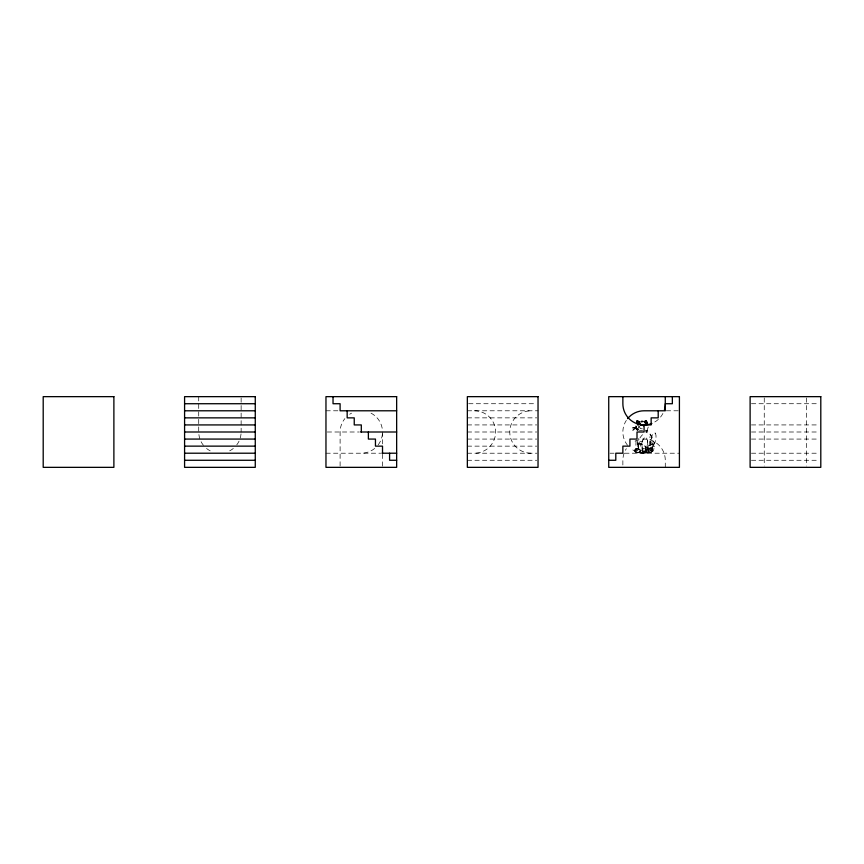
<?xml version="1.0" encoding="UTF-8"?>
<svg xmlns="http://www.w3.org/2000/svg" width="864" height="864" viewBox="0 0 864 864"><rect width="100%" height="100%" fill="white"/><g stroke="black" fill="none" stroke-linecap="round" stroke-linejoin="round"><path stroke-width="0.65" stroke-dasharray="4.32 3.24" d="M635.537 449.604C633.55 452.261 638.14 453.632 640.073 452.596L639.436 452.704C642.632 453.017 639.63 440.748 638.399 438.588M639.479 426.514L640.289 428.587L642.697 428.879M649.21 448.286L650.419 448.232C647.006 447.563 655.808 449.356 651.802 451.591C650.149 453.146 654.188 447.563 652.568 445.77C654.426 440.672 651.208 432.605 646.002 430.844M655.42 433.134C657.698 438.599 653.54 447.26 649.836 449.669C651.726 448.006 650.214 443.027 648.076 446.353M649.058 448.481L648.54 451.429M646.574 438.059L647.654 440.986L646.844 447.908L648.335 448.157L651.488 444.452C654.221 441.482 654.772 449.95 652.925 451.256L648.95 452.336C650.43 452.282 643.691 453.449 644.317 450.371C640.548 447.401 641.596 440.5 644.663 437.443L646.078 437.076M636.692 448.643L637.481 448.416L635.245 449.831L638.388 448.243C637.988 447.055 632.912 452.077 637.276 452.261L637.589 452.844L636.736 452.617L637.859 452.876L635.623 452.099L634.759 450.889L636.692 448.643L638.485 448.448L639.803 449.993L639.727 451.634M636.39 426.514L636.574 429.419L638.118 431.168M642.546 434.668L641.099 436.309A22.82 7.193 -53 0 0 640.31 437.443L637.61 441.288L638.831 448.157L638.096 448.286M634.921 450.662L636.174 452.401M638.518 444.798C639.673 441.698 644.123 445.522 645.97 446.677L646.196 447.174M638.485 448.448L637.578 450.716M652.558 446.796L650.819 450.727L648.68 451.818L648.875 450.868L652.309 450.349L650.495 451.829L644.62 453.211L640.656 452.52M639.371 426.924L638.442 426.6M648.216 450.036L648.875 448.394M647.568 440.629L647.06 449.831C642.73 458.978 640.375 444.323 642.589 440.834M636.066 440.986L635.742 448.978L638.194 448.686M636.088 426.211C635.278 428.501 639.133 431.298 641.002 429.44M651.985 451.084L652.136 449.626L651.154 448.448M646.067 449.593L645.559 447.919L646.099 447.887L645.743 450.727L646.952 451.818L648.875 450.868L645.181 450.349L645.559 447.919L644.749 445.77M638.312 447.908L637.459 442.822L637.934 441.331M636.055 448.956L635.116 450.738M651.866 447.174L652.568 445.77M648.886 448.956L648.454 449.852L649.199 448.524M640.397 450.371L639.554 451.451L640.213 451.526C637.934 454.172 632.578 451.019 634.781 449.572L636.25 448.762L635.936 449.831M654.448 443.653L654.88 442.487L654.502 443.524M651.985 451.105L651.78 451.451M644.663 451.44L645.181 450.349C645.116 453.946 634.014 451.948 643.378 452.293M651.488 444.452C646.834 443.113 653.53 440.51 651.596 437.411A22.756 18.652 -4.3 0 0 651.305 436.309L649.231 433.706L645.754 432.032M637.729 429.041L638.809 426.989M650.948 441.331L649.339 441.288M647.914 446.656L647.773 446.904A8.186 4.244 -74.2 0 1 647.525 447.584L647.903 449.788L649.544 449.906M632.837 430.434L633.841 429.289M635.969 425.779L635.558 427.734L637.243 429.041M632.977 430.196L633.582 429.505M639.749 452.196L637.448 452.779L638.982 452.088M645.883 431.104L647.233 430.531L646.045 431.665M651.251 449.593L652.676 447.919L651.769 447.887M632.977 429.062L635.904 428.296M647.071 430.715L648.216 427.043M632.588 427.874L633.485 427.388M632.664 427.972L634.057 427.442M641.671 444.182L642.2 444.474M633.917 429.386L636.109 428.468M636.865 451.051L636.779 450.241L635.364 450.155M636.984 448.524L636.314 448.978L638.831 448.157M647.741 452.131L644.242 452.466L642.881 451.451L644.317 450.371M648.961 445.392C653.389 444.744 649.566 431.039 655.463 433.156M634.738 428.76L636.012 428.36M637.157 448.513L636.347 448.794L637.6 448.362M643.475 451.872L646.369 452.088M638.55 448.168L638.539 444.452L637.708 444.107M645.44 452.768C643.259 452.153 648.281 453.622 649.08 452.423M642.298 452.38L644.177 451.829M647.158 452.552L640.937 452.704M648.745 452.52L650.279 452.228L647.449 452.714L649.501 452.347M638.896 430.92L642.632 430.315M634.003 428.35L635.85 428.242M638.464 452.272L637.276 452.261M642.784 448.686L645.559 448.805M650.344 451.57L648.68 451.818M638.086 444.107L638.809 443.977M633.496 427.378L634.975 427.464M638.096 452.768L638.723 452.66M649.026 444.107L651.78 443.977M653.087 444.474L652.925 443.74M649.296 452.38L650.506 452.293M637.556 449.744L639.436 449.626M468.677 403.726L536.706 403.726M751.442 403.726L818.132 403.726M325.966 410.789L337.964 410.789M467.348 410.789L538.034 410.789M666.328 410.789L679.417 410.789M467.348 417.863L536.706 417.863M467.348 424.926L536.706 424.926M751.421 424.926L818.186 424.926M327.294 432L359.305 432M467.348 432L536.706 432M751.442 432L818.132 432M649.328 437.076L650.516 437.076M467.348 439.074L536.706 439.074M751.421 439.074L818.186 439.074M650.268 439.646L651.499 439.646M640.04 441.288L642.589 441.288M649.555 442.822L650.948 442.822M467.348 446.137L536.706 446.137M650.7 447.174L650.3 448.697M647.071 447.908L648.216 447.93L647.071 447.908L647.471 448.61M325.966 453.211L380.646 453.211M467.348 453.211L536.857 453.211M610.06 453.211L614.066 453.211M624.737 453.211L679.417 453.211M751.421 453.211L818.186 453.211M467.348 460.274L536.706 460.274M751.442 460.274L818.132 460.274M648.335 448.157L649.253 448.168M646.952 451.818L645.494 451.57M634.349 427.453L635.569 427.702M643.723 450.155L642.33 450.241L642.416 451.051M645.473 449.01L647.06 449.831M638.831 429.97L637.686 428.879M651.931 449.993L652.655 450.349M647.201 430.499L646.304 430.261A6.048 0.896 -6 0 0 645.343 430.218M644.652 452.272L646.801 452.844L645.883 452.261M645.181 449.971L645.462 450.576M646.11 431.428L646.52 432.032M637.276 430.499L636.336 427.734M650.624 444.107L650.819 444.798M638.377 446.677L637.632 440.629M640.04 444.107L640.084 444.744M806.663 397.958L806.663 466.042M764.251 397.958L764.251 466.042M665.28 467.348L665.28 460.274A21.211 21.211 0 0 0 632.47 442.53M622.868 464.994L622.868 460.274A21.211 21.211 0 0 1 626.324 448.675M382.514 432L382.514 445.09M382.514 454.259L382.514 467.348M340.103 466.042L340.103 432A21.211 21.211 0 0 1 344.844 418.63M241.132 397.958L241.132 432M198.72 396.652L198.72 432M662.915 413.467A21.211 21.211 0 0 1 653.81 422.561M530.971 453.211A21.211 21.211 0 0 1 509.76 432A21.211 21.211 0 0 1 530.971 410.789M474.412 410.789A21.211 21.211 0 0 1 495.623 432A21.211 21.211 0 0 1 474.412 453.211M241.045 433.901A21.211 21.211 0 0 1 236.39 445.37M233.291 448.459A21.211 21.211 0 0 1 229.673 450.835M210.19 450.835A21.211 21.211 0 0 1 206.561 448.459M203.461 445.37A21.211 21.211 0 0 1 198.806 433.901M382.428 433.901A21.211 21.211 0 0 1 377.773 445.37M374.674 448.459A21.211 21.211 0 0 1 361.314 453.211M349.704 414.245A21.211 21.211 0 0 1 351.572 413.165M371.045 413.165A21.211 21.211 0 0 1 382.428 430.099M644.069 453.211A21.211 21.211 0 0 1 630.709 448.459M627.61 445.37A21.211 21.211 0 0 1 626.324 420.39M638.237 445.781L638.172 446.796L638.237 445.781M641.909 450.576L642.373 451.645L642.33 449.572L641.909 450.576M639.976 450.976L639.328 451.451L639.976 450.976M651.586 452.099L649.75 452.509L651.586 452.099M654.026 446.796L653.735 445.662L654.026 446.796M638.701 447.93L638.399 446.796L638.669 447.908"/><path stroke-width="1.3" d="M639.079 424.634L639.824 422.712L640.58 424.678M647.233 422.809L646.985 424.235M638.798 422.086L637.168 420.952L637.146 422.831M637.978 424.796L638.021 424.094M646.769 424.105C646.402 425.736 647.428 421.103 645.991 421.157M646.672 424.602C648.648 419.396 641.714 421.027 646.52 424.105M646.412 421.384L645.894 420.887M639.49 422.096L638.874 421.924M638.41 424.71L638.863 424.019M637.114 421.049L638.086 421.308M643 425.444L641.369 425.261L640.505 424.094M644.35 421.902L645.743 420.919L644.954 421.308M639.36 424.634L639.922 424.019M637.06 421.211L637.124 422.777M640.948 424.645L641.369 425.261M643.453 425.779L644.231 425.056M637.34 421.135L636.833 421.351M638.086 424.678L638.669 424.224M641.768 425.196L643.313 424.796M640.915 424.516L642.071 425.153M637.416 421.07L639.49 421.718M641.25 421.621L642.719 421.589M641.347 421.61L641.941 421.502M184.583 403.726L255.269 403.726M184.583 410.789L255.269 410.789M396.652 410.789L340.103 410.789L340.103 403.726L333.029 403.726L333.029 396.652M184.583 417.863L255.269 417.863M641.444 421.351L642.892 421.351M184.583 424.926L255.269 424.926M184.583 432L255.269 432M360.644 432L396.652 432M184.583 439.074L255.269 439.074M184.583 446.137L255.269 446.137M184.583 453.211L255.269 453.211M381.985 453.211L396.652 453.211M184.583 460.274L255.269 460.274M396.652 460.274L389.588 460.274L389.588 453.211M608.731 460.274L615.794 460.274L615.794 453.211L622.868 453.211L622.868 446.137L629.932 446.137L629.932 439.074L637.006 439.074L637.006 432L644.069 432L644.069 424.926L651.143 424.926L651.143 417.863L658.206 417.863L658.206 410.789M644.317 421.718L646.758 424.084M637.459 424.634L637.924 424.634M672.354 396.652L672.354 403.726L665.28 403.726A21.211 21.211 0 0 1 664.459 409.558M665.28 396.652L665.28 410.789L644.069 410.789A21.211 21.211 0 0 0 627.61 418.63M622.868 396.652L622.868 403.726A21.211 21.211 0 0 0 651.877 423.446M382.514 453.211L382.514 446.137L375.451 446.137L375.451 439.074L368.377 439.074L368.377 432M361.314 432L361.314 424.926L354.24 424.926L354.24 417.863L347.166 417.863L347.166 410.789M113.886 396.652L43.2 396.652L43.2 467.348L113.886 467.348L113.886 396.652M255.269 396.652L184.583 396.652L184.583 467.348L255.269 467.348L255.269 396.652M396.652 396.652L325.966 396.652L325.966 467.348L396.652 467.348L396.652 396.652M538.034 396.652L467.348 396.652L467.348 467.348L538.034 467.348L538.034 396.652M679.417 396.652L608.731 396.652L608.731 467.348L679.417 467.348L679.417 396.652M820.8 396.652L750.114 396.652L750.114 467.348L820.8 467.348L820.8 396.652"/></g></svg>
